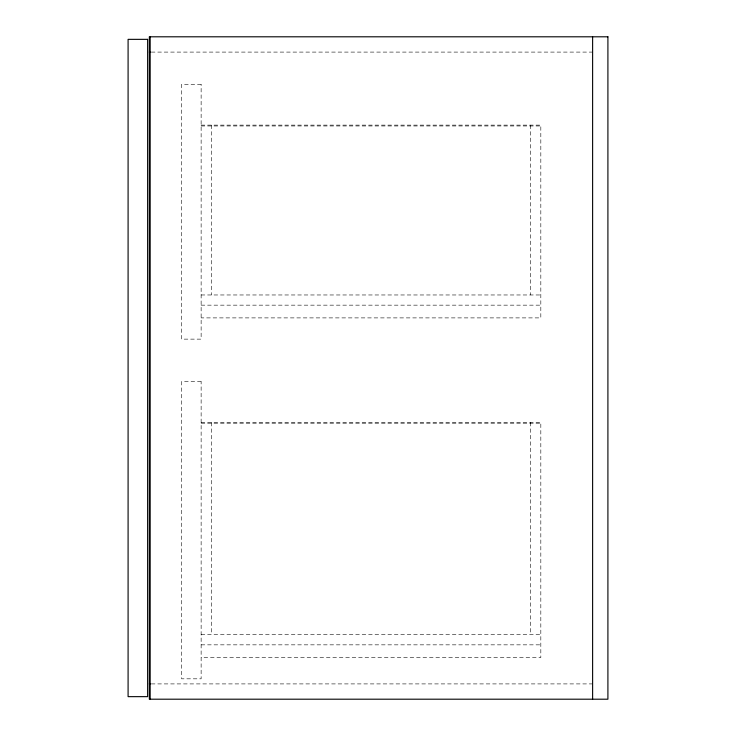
<?xml version="1.0" encoding="UTF-8"?>
<svg xmlns="http://www.w3.org/2000/svg" width="736" height="736" viewBox="0 0 736 736"><rect width="100%" height="100%" fill="white"/><g stroke="black" fill="none" stroke-linecap="round" stroke-linejoin="round"><path stroke-width="0.55" stroke-dasharray="3.68 2.76" d="M151.322 52.09L592.618 52.09M201.13 125.12L540.822 125.12L540.822 317.897L201.13 317.897M201.13 125.966L540.822 125.966M201.13 294.97L540.822 294.97M201.13 305.155L540.822 305.155M201.13 422.354L540.822 422.354L540.822 657.588L201.13 657.588M201.13 423.2L540.822 423.2M201.13 634.662L540.822 634.662M201.13 644.846L540.822 644.846M151.322 683.91L592.618 683.91M530.628 125.12L530.628 294.97M530.628 422.354L530.628 634.662M211.315 125.12L211.315 294.97M211.315 422.354L211.315 634.662M201.13 84.355L181.59 84.355L181.59 339.13L201.13 339.13L201.13 84.355M201.13 381.588L181.59 381.588L181.59 678.822L201.13 678.822L201.13 381.588"/><path stroke-width="1.1" d="M149.325 52.09L150.172 52.09M149.325 683.91L150.172 683.91M592.618 36.8L592.618 699.2M150.172 36.8L150.172 699.2M607.908 36.8L149.325 36.8L149.325 699.2L607.908 699.2L607.908 36.8M147.623 39.348L128.092 39.348L128.092 696.652L147.623 696.652L147.623 39.348"/></g></svg>
